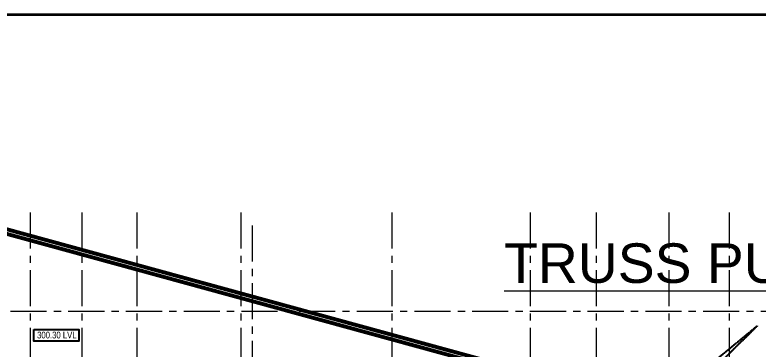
# Model space of a CAD drawing. Header units: inches. Extents: x 1789308 to 1948517, y 1504002 to 1708835.
# Drawn here: x 1897407 to 1905135, y 1672024 to 1675503 of the extents above; entities that cross this region are included whole.
import ezdxf

# ---------------------------------------------------------------- set-up
doc = ezdxf.new("R2010")
doc.units = ezdxf.units.IN
doc.header["$LTSCALE"] = 0.015
doc.header["$MEASUREMENT"] = 0
doc.linetypes.add('CENTER', pattern=[2, 1.25, -0.25, 0.25, -0.25])
doc.linetypes.add('DASHED2', pattern=[0.375, 0.25, -0.125])
for name, color, linetype, lineweight in [('BEAM - STR', 150, 'DASHED2', 30), ('DW', 5, 'Continuous', 20), ('GRID - COLUMN - STR', 251, 'CENTER', 15), ('SECTION -  LINE - STR', 3, 'Continuous', 20), ('TEXT', 7, 'Continuous', 5)]:
    doc.layers.add(name, color=color, linetype=linetype, lineweight=lineweight)
doc.layers.add('LVL', color=50, linetype='Continuous')
doc.layers.add('TITLE', color=7, linetype='Continuous')
doc.styles.add('a1', font='arial.ttf', dxfattribs={"height": 2})
doc.styles.add('arial', font='ARIALN.TTF')

# ---------------------------------------------------------------- blocks, each defined once
blk = doc.blocks.new('A$C1CC35E0C')
at = {"layer": 'DW', "lineweight": 53, "elevation": 0}
for points in [[(75029.6, -5830.2), (25635.3, 7702.2)], [(75090.4, -5608.4), (26505.7, 7702.2)]]:
    blk.add_lwpolyline(points, dxfattribs=at)
at = {"layer": 'GRID - COLUMN - STR', "ltscale": 100000}
for p, q in [((42950.5, 4412.1), (42950.5, -69399.6)), ((45650.5, 4412.1), (45650.5, -69399.6)), ((48500.5, 4412.1), (48500.5, -69399.6)), ((53900.5, 4412.1), (53900.5, -69399.6)), ((61750.5, 4412.1), (61750.5, -69399.6)), ((68950.5, 4412.1), (68950.5, -69399.6)), ((72380.5, 4412.1), (72380.5, -69399.5)), ((76150.5, 4412.1), (76150.5, -69399.6)), ((79300.5, 4412.1), (79300.5, -69399.6)), ((54500.5, 3731.9), (54500.5, -69399.6)), ((-12062.3, -719.6), (88195.3, -719.6))]:
    blk.add_line(p, q, dxfattribs=at)
at = {"layer": 'LVL', "linetype": 'Continuous'}
blk.add_lwpolyline([(43152.3, -1673.5), (45480.7, -1673.5), (45480.7, -2272.2), (43152.3, -2272.2)], close=True, dxfattribs=at)
at = {"layer": 'LVL', "linetype": 'Continuous', "insert": (43317.5, -2141.5), "char_height": 350, "width": 2361.522, "attachment_point": 7, "style": 'arial'}
blk.add_mtext('300.30 LVL', dxfattribs=at)

msp = doc.modelspace()

# ---------------------------------------------------------------- linework, layer by layer
msp.add_lwpolyline([(1825729.7, 1675502.6), (1926796.4, 1675502.6), (1926796.4, 1604118.9), (1825729.7, 1604118.9)], close=True)
at = {"layer": 'BEAM - STR', "color": 2}
msp.add_lwpolyline([(1901486.2, 1669269.3), (1905125.2, 1672265.7), (1902094.8, 1669257.9)], dxfattribs=at)
at = {"layer": 'TITLE', "color": 125, "lineweight": 35}
msp.add_lwpolyline([(1825729.7, 1604119), (1926796.4, 1604118.9), (1926796.5, 1675502.6), (1825729.7, 1675502.6)], close=True, dxfattribs=at)
at = {"layer": 'TITLE', "color": 125}
msp.add_lwpolyline([(1909829.8, 1675502.6), (1884618.9, 1675502.6), (1884618.9, 1654656.4), (1909829.8, 1654656.4)], close=True, dxfattribs=at)

# ---------------------------------------------------------------- block references
at = {"layer": 'SECTION -  LINE - STR', "xscale": 0.2, "yscale": 0.2, "zscale": 0.2}
msp.add_blockref('A$C1CC35E0C', (1888975.2, 1672563.4), dxfattribs=at)

# ---------------------------------------------------------------- texts
at = {"layer": 'TEXT', "insert": (1902494.2, 1673125.2, 0), "char_height": 411.589, "width": 16671.47, "attachment_point": 1, "style": 'a1'}
msp.add_mtext('{\\LTRUSS PURLIN PLAN}', dxfattribs=at)

doc.saveas('drawing.dxf')
